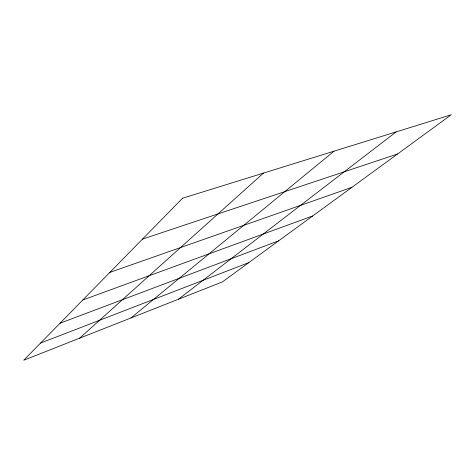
<?xml version="1.0" encoding="UTF-8"?>
<svg xmlns="http://www.w3.org/2000/svg" width="475" height="475" viewBox="0 0 475 475"><rect width="100%" height="100%" fill="white"/><g stroke="black" fill="none" stroke-linecap="round" stroke-linejoin="round"><path stroke-width="0.71" d="M79.574 338.212L263.465 173.096M130.958 317.959L334.038 151.181M178.404 299.256L396.156 131.89M40.565 343.069L248.763 262.645M60.022 323.226L278.635 240.831M82.804 299.98L312.698 215.959M109.85 272.401L351.91 187.322M142.464 239.133L397.522 154.013M182.578 198.217L23.75 360.216L222.353 281.93L451.25 114.784L182.578 198.217"/></g></svg>
